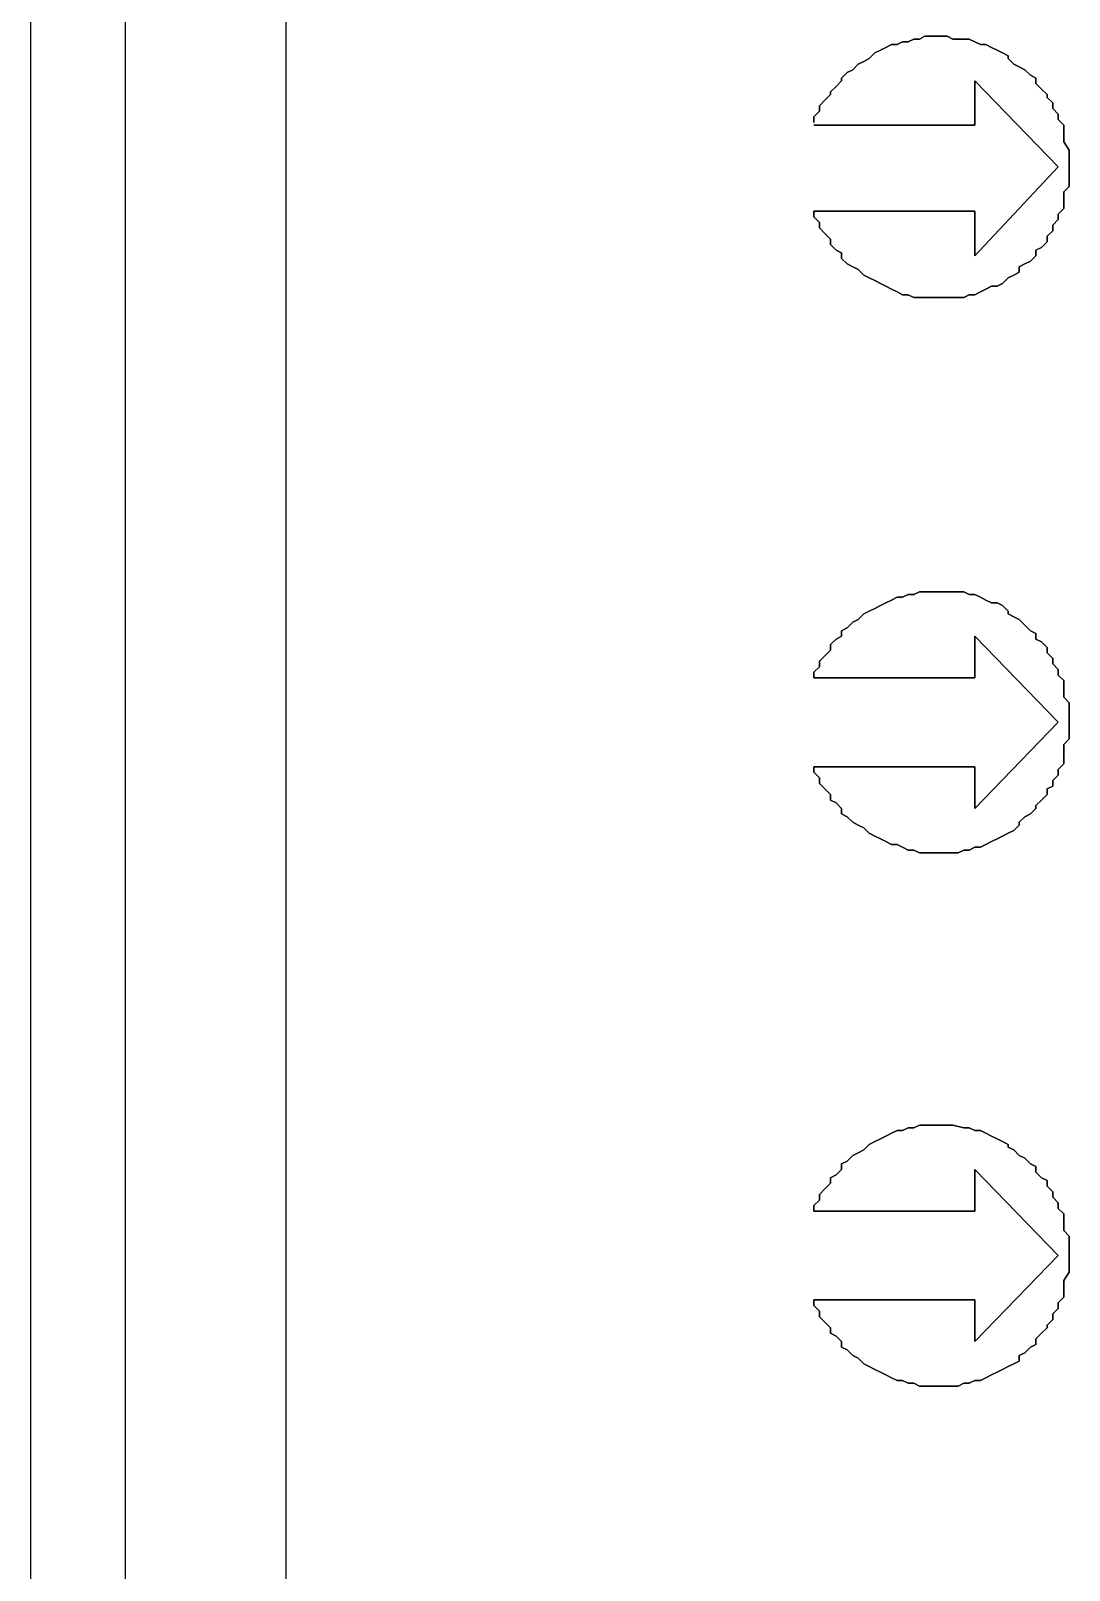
# Model space of a CAD drawing. Header units: metres. Extents: x 2.9 to 42.8, y 1.7 to 28.7.
# Drawn here: x 36.227 to 36.886, y 14.906 to 15.884 of the extents above; entities that cross this region are included whole.
import ezdxf

# ---------------------------------------------------------------- set-up
doc = ezdxf.new("R2010")
doc.units = ezdxf.units.M
doc.layers.add('NEGRO', color=7, linetype='Continuous')
doc.layers.add('RGB_000_184_184', color=7, linetype='Continuous', true_color=0x00b8b8)

msp = doc.modelspace()

# ---------------------------------------------------------------- linework, layer by layer
at = {"layer": 'NEGRO', "lineweight": -3}
for points in [[(36.7841, 15.8768), (36.7877, 15.8785), (36.7841, 15.8768)], [(36.7877, 15.8785), (36.7912, 15.8785), (36.7877, 15.8785)], [(36.7912, 15.8785), (36.7947, 15.8803), (36.7912, 15.8785)], [(36.7947, 15.8803), (36.7982, 15.8803), (36.7947, 15.8803)], [(36.7982, 15.8803), (36.8018, 15.8803), (36.7982, 15.8803)], [(36.8018, 15.8803), (36.8053, 15.8803), (36.8018, 15.8803)], [(36.8053, 15.8803), (36.8088, 15.8803), (36.8053, 15.8803)], [(36.8088, 15.8803), (36.8124, 15.8785), (36.8088, 15.8803)], [(36.8124, 15.8785), (36.8194, 15.8785), (36.8124, 15.8785)], [(36.8194, 15.8785), (36.8229, 15.8785), (36.8194, 15.8785)], [(36.8229, 15.8785), (36.8265, 15.8768), (36.8229, 15.8785)], [(36.7594, 15.8662), (36.763, 15.8697), (36.7594, 15.8662)], [(36.763, 15.8697), (36.7665, 15.8715), (36.763, 15.8697)], [(36.7665, 15.8715), (36.77, 15.8732), (36.7665, 15.8715)], [(36.77, 15.8732), (36.7736, 15.875), (36.77, 15.8732)], [(36.7736, 15.875), (36.7771, 15.875), (36.7736, 15.875)], [(36.7771, 15.875), (36.7806, 15.8768), (36.7771, 15.875)], [(36.7806, 15.8768), (36.7841, 15.8768), (36.7806, 15.8768)], [(36.8265, 15.8768), (36.83, 15.875), (36.8265, 15.8768)], [(36.83, 15.875), (36.8335, 15.875), (36.83, 15.875)], [(36.8335, 15.875), (36.8371, 15.8732), (36.8335, 15.875)], [(36.8371, 15.8732), (36.8406, 15.8715), (36.8371, 15.8732)], [(36.8406, 15.8715), (36.8441, 15.8697), (36.8406, 15.8715)], [(36.8441, 15.8697), (36.8476, 15.8679), (36.8441, 15.8697)], [(36.7453, 15.8574), (36.7489, 15.8591), (36.7453, 15.8574)], [(36.7489, 15.8591), (36.7524, 15.8627), (36.7489, 15.8591)], [(36.7524, 15.8627), (36.7559, 15.8644), (36.7524, 15.8627)], [(36.7559, 15.8644), (36.7594, 15.8662), (36.7559, 15.8644)], [(36.8476, 15.8679), (36.8476, 15.8662), (36.8476, 15.8679)], [(36.8476, 15.8662), (36.8512, 15.8627), (36.8476, 15.8662)], [(36.8512, 15.8627), (36.8547, 15.8609), (36.8512, 15.8627)], [(36.8547, 15.8609), (36.8582, 15.8591), (36.8547, 15.8609)], [(36.8582, 15.8591), (36.8618, 15.8556), (36.8582, 15.8591)], [(36.7383, 15.8485), (36.7418, 15.8521), (36.7383, 15.8485)], [(36.7418, 15.8538), (36.7453, 15.8574), (36.7418, 15.8538)], [(36.7418, 15.8521), (36.7418, 15.8538), (36.7418, 15.8521)], [(36.8794, 15.7974), (36.8265, 15.8521), (36.8794, 15.7974)], [(36.8265, 15.8521), (36.8265, 15.8238), (36.8265, 15.8521)], [(36.8618, 15.8556), (36.8653, 15.8538), (36.8618, 15.8556)], [(36.8653, 15.8538), (36.8653, 15.8503), (36.8653, 15.8538)], [(36.8653, 15.8503), (36.8688, 15.8468), (36.8653, 15.8503)], [(36.7277, 15.8362), (36.7312, 15.8397), (36.7277, 15.8362)], [(36.7312, 15.8397), (36.7348, 15.8433), (36.7312, 15.8397)], [(36.7348, 15.845), (36.7383, 15.8485), (36.7348, 15.845)], [(36.7348, 15.8433), (36.7348, 15.845), (36.7348, 15.8433)], [(36.8688, 15.8468), (36.8723, 15.8433), (36.8688, 15.8468)], [(36.8723, 15.8433), (36.8723, 15.8415), (36.8723, 15.8433)], [(36.8723, 15.8415), (36.8759, 15.838), (36.8723, 15.8415)], [(36.7242, 15.8291), (36.7277, 15.8327), (36.7242, 15.8291)], [(36.7277, 15.8327), (36.7277, 15.8362), (36.7277, 15.8327)], [(36.8759, 15.838), (36.8759, 15.8344), (36.8759, 15.838)], [(36.8759, 15.8344), (36.8794, 15.8309), (36.8759, 15.8344)], [(36.8794, 15.8309), (36.8794, 15.8274), (36.8794, 15.8309)], [(36.7242, 15.8256), (36.7242, 15.8291), (36.7242, 15.8256)], [(36.8265, 15.8238), (36.7242, 15.8238), (36.8265, 15.8238)], [(36.8794, 15.8274), (36.8829, 15.8238), (36.8794, 15.8274)], [(36.8829, 15.8238), (36.8829, 15.8203), (36.8829, 15.8238)], [(36.8829, 15.8203), (36.8829, 15.8168), (36.8829, 15.8203)], [(36.8829, 15.8168), (36.8829, 15.8133), (36.8829, 15.8168)], [(36.8829, 15.8133), (36.8864, 15.808), (36.8829, 15.8133)], [(36.8864, 15.808), (36.8864, 15.8044), (36.8864, 15.808)], [(36.8864, 15.8044), (36.8864, 15.8009), (36.8864, 15.8044)], [(36.8864, 15.8009), (36.8864, 15.7974), (36.8864, 15.8009)], [(36.8265, 15.7409), (36.8794, 15.7974), (36.8265, 15.7409)], [(36.8864, 15.7974), (36.8864, 15.7939), (36.8864, 15.7974)], [(36.8864, 15.7939), (36.8864, 15.7903), (36.8864, 15.7939)], [(36.8864, 15.7903), (36.8864, 15.785), (36.8864, 15.7903)], [(36.8864, 15.785), (36.8829, 15.7815), (36.8864, 15.785)], [(36.8829, 15.7815), (36.8829, 15.778), (36.8829, 15.7815)], [(36.8829, 15.7709), (36.8794, 15.7674), (36.8829, 15.7709)], [(36.8829, 15.778), (36.8829, 15.7745), (36.8829, 15.778)], [(36.8829, 15.7745), (36.8829, 15.7709), (36.8829, 15.7745)], [(36.7242, 15.7656), (36.7242, 15.7692), (36.7242, 15.7656)], [(36.7242, 15.7692), (36.8265, 15.7692), (36.7242, 15.7692)], [(36.7277, 15.7621), (36.7242, 15.7656), (36.7277, 15.7621)], [(36.7277, 15.7586), (36.7277, 15.7621), (36.7277, 15.7586)], [(36.8265, 15.7692), (36.8265, 15.7409), (36.8265, 15.7692)], [(36.8794, 15.7639), (36.8759, 15.7603), (36.8794, 15.7639)], [(36.8794, 15.7674), (36.8794, 15.7639), (36.8794, 15.7674)], [(36.7312, 15.7551), (36.7277, 15.7586), (36.7312, 15.7551)], [(36.7348, 15.7515), (36.7312, 15.7551), (36.7348, 15.7515)], [(36.7348, 15.748), (36.7348, 15.7515), (36.7348, 15.748)], [(36.8759, 15.7568), (36.8723, 15.7533), (36.8759, 15.7568)], [(36.8723, 15.7533), (36.8723, 15.7498), (36.8723, 15.7533)], [(36.8759, 15.7603), (36.8759, 15.7568), (36.8759, 15.7603)], [(36.7383, 15.7445), (36.7348, 15.748), (36.7383, 15.7445)], [(36.7418, 15.7427), (36.7383, 15.7445), (36.7418, 15.7427)], [(36.7418, 15.7392), (36.7418, 15.7427), (36.7418, 15.7392)], [(36.8688, 15.7462), (36.8653, 15.7445), (36.8688, 15.7462)], [(36.8653, 15.7445), (36.8653, 15.7409), (36.8653, 15.7445)], [(36.8723, 15.7498), (36.8688, 15.7462), (36.8723, 15.7498)], [(36.7453, 15.7357), (36.7418, 15.7392), (36.7453, 15.7357)], [(36.7489, 15.7339), (36.7453, 15.7357), (36.7489, 15.7339)], [(36.7524, 15.7321), (36.7489, 15.7339), (36.7524, 15.7321)], [(36.7559, 15.7286), (36.7524, 15.7321), (36.7559, 15.7286)], [(36.8582, 15.7357), (36.8547, 15.7339), (36.8582, 15.7357)], [(36.8547, 15.7339), (36.8547, 15.7304), (36.8547, 15.7339)], [(36.8618, 15.7374), (36.8582, 15.7357), (36.8618, 15.7374)], [(36.8653, 15.7409), (36.8618, 15.7374), (36.8653, 15.7409)], [(36.7594, 15.7268), (36.7559, 15.7286), (36.7594, 15.7268)], [(36.763, 15.7251), (36.7594, 15.7268), (36.763, 15.7251)], [(36.7665, 15.7233), (36.763, 15.7251), (36.7665, 15.7233)], [(36.77, 15.7215), (36.7665, 15.7233), (36.77, 15.7215)], [(36.8441, 15.7233), (36.8406, 15.7215), (36.8441, 15.7233)], [(36.8476, 15.7268), (36.8441, 15.7233), (36.8476, 15.7268)], [(36.8512, 15.7286), (36.8476, 15.7268), (36.8512, 15.7286)], [(36.8547, 15.7304), (36.8512, 15.7286), (36.8547, 15.7304)], [(36.7736, 15.7198), (36.77, 15.7215), (36.7736, 15.7198)], [(36.7771, 15.718), (36.7736, 15.7198), (36.7771, 15.718)], [(36.7806, 15.7162), (36.7771, 15.718), (36.7806, 15.7162)], [(36.7841, 15.7162), (36.7806, 15.7162), (36.7841, 15.7162)], [(36.7877, 15.7145), (36.7841, 15.7162), (36.7877, 15.7145)], [(36.7912, 15.7145), (36.7877, 15.7145), (36.7912, 15.7145)], [(36.7947, 15.7145), (36.7912, 15.7145), (36.7947, 15.7145)], [(36.7982, 15.7145), (36.7947, 15.7145), (36.7982, 15.7145)], [(36.8018, 15.7145), (36.7982, 15.7145), (36.8018, 15.7145)], [(36.8053, 15.7145), (36.8018, 15.7145), (36.8053, 15.7145)], [(36.8124, 15.7145), (36.8053, 15.7145), (36.8124, 15.7145)], [(36.8159, 15.7145), (36.8124, 15.7145), (36.8159, 15.7145)], [(36.8194, 15.7145), (36.8159, 15.7145), (36.8194, 15.7145)], [(36.8229, 15.7162), (36.8194, 15.7145), (36.8229, 15.7162)], [(36.8265, 15.7162), (36.8229, 15.7162), (36.8265, 15.7162)], [(36.83, 15.718), (36.8265, 15.7162), (36.83, 15.718)], [(36.8335, 15.7198), (36.83, 15.718), (36.8335, 15.7198)], [(36.8371, 15.7215), (36.8335, 15.7198), (36.8371, 15.7215)], [(36.8406, 15.7215), (36.8371, 15.7215), (36.8406, 15.7215)], [(36.7877, 15.5258), (36.7912, 15.5275), (36.7877, 15.5258)], [(36.7912, 15.5275), (36.7947, 15.5275), (36.7912, 15.5275)], [(36.7947, 15.5275), (36.7982, 15.5275), (36.7947, 15.5275)], [(36.7982, 15.5275), (36.8018, 15.5275), (36.7982, 15.5275)], [(36.8018, 15.5275), (36.8053, 15.5275), (36.8018, 15.5275)], [(36.8053, 15.5275), (36.8088, 15.5275), (36.8053, 15.5275)], [(36.8088, 15.5275), (36.8124, 15.5275), (36.8088, 15.5275)], [(36.8124, 15.5275), (36.8194, 15.5275), (36.8124, 15.5275)], [(36.8194, 15.5275), (36.8229, 15.5258), (36.8194, 15.5275)], [(36.7594, 15.5152), (36.763, 15.5169), (36.7594, 15.5152)], [(36.763, 15.5169), (36.7665, 15.5187), (36.763, 15.5169)], [(36.7665, 15.5187), (36.77, 15.5205), (36.7665, 15.5187)], [(36.77, 15.5205), (36.7736, 15.5222), (36.77, 15.5205)], [(36.7736, 15.5222), (36.7771, 15.524), (36.7736, 15.5222)], [(36.7771, 15.524), (36.7806, 15.524), (36.7771, 15.524)], [(36.7806, 15.524), (36.7841, 15.5258), (36.7806, 15.524)], [(36.7841, 15.5258), (36.7877, 15.5258), (36.7841, 15.5258)], [(36.8229, 15.5258), (36.8265, 15.5258), (36.8229, 15.5258)], [(36.8265, 15.5258), (36.83, 15.524), (36.8265, 15.5258)], [(36.83, 15.524), (36.8335, 15.5222), (36.83, 15.524)], [(36.8335, 15.5222), (36.8371, 15.5205), (36.8335, 15.5222)], [(36.8371, 15.5205), (36.8406, 15.5205), (36.8371, 15.5205)], [(36.8406, 15.5205), (36.8441, 15.5187), (36.8406, 15.5205)], [(36.8441, 15.5187), (36.8476, 15.5152), (36.8441, 15.5187)], [(36.7453, 15.5046), (36.7489, 15.5081), (36.7453, 15.5046)], [(36.7489, 15.5081), (36.7524, 15.5099), (36.7489, 15.5081)], [(36.7524, 15.5099), (36.7559, 15.5134), (36.7524, 15.5099)], [(36.7559, 15.5134), (36.7594, 15.5152), (36.7559, 15.5134)], [(36.8476, 15.5152), (36.8476, 15.5134), (36.8476, 15.5152)], [(36.8476, 15.5134), (36.8512, 15.5116), (36.8476, 15.5134)], [(36.8512, 15.5116), (36.8547, 15.5099), (36.8512, 15.5116)], [(36.8547, 15.5099), (36.8582, 15.5063), (36.8547, 15.5099)], [(36.7348, 15.494), (36.7383, 15.4975), (36.7348, 15.494)], [(36.7383, 15.4975), (36.7418, 15.4993), (36.7383, 15.4975)], [(36.7418, 15.5028), (36.7453, 15.5046), (36.7418, 15.5028)], [(36.7418, 15.4993), (36.7418, 15.5028), (36.7418, 15.4993)], [(36.8794, 15.4446), (36.8265, 15.4993), (36.8794, 15.4446)], [(36.8265, 15.4993), (36.8265, 15.4728), (36.8265, 15.4993)], [(36.8582, 15.5063), (36.8618, 15.5028), (36.8582, 15.5063)], [(36.8618, 15.5028), (36.8653, 15.5011), (36.8618, 15.5028)], [(36.8653, 15.5011), (36.8653, 15.4975), (36.8653, 15.5011)], [(36.8653, 15.4975), (36.8688, 15.4958), (36.8653, 15.4975)], [(36.7312, 15.4869), (36.7348, 15.4905), (36.7312, 15.4869)], [(36.7348, 15.4905), (36.7348, 15.494), (36.7348, 15.4905)], [(36.8688, 15.4958), (36.8723, 15.4922), (36.8688, 15.4958)], [(36.8723, 15.4922), (36.8723, 15.4887), (36.8723, 15.4922)], [(36.8723, 15.4887), (36.8759, 15.4852), (36.8723, 15.4887)], [(36.7242, 15.4764), (36.7277, 15.4799), (36.7242, 15.4764)], [(36.7277, 15.4834), (36.7312, 15.4869), (36.7277, 15.4834)], [(36.7277, 15.4799), (36.7277, 15.4834), (36.7277, 15.4799)], [(36.8759, 15.4852), (36.8759, 15.4817), (36.8759, 15.4852)], [(36.8759, 15.4817), (36.8794, 15.4781), (36.8759, 15.4817)], [(36.8794, 15.4781), (36.8794, 15.4746), (36.8794, 15.4781)], [(36.7242, 15.4728), (36.7242, 15.4764), (36.7242, 15.4728)], [(36.8265, 15.4728), (36.7242, 15.4728), (36.8265, 15.4728)], [(36.8794, 15.4746), (36.8829, 15.4711), (36.8794, 15.4746)], [(36.8829, 15.4711), (36.8829, 15.4675), (36.8829, 15.4711)], [(36.8829, 15.4675), (36.8829, 15.464), (36.8829, 15.4675)], [(36.8829, 15.464), (36.8829, 15.4605), (36.8829, 15.464)], [(36.8829, 15.4605), (36.8864, 15.457), (36.8829, 15.4605)], [(36.8864, 15.457), (36.8864, 15.4534), (36.8864, 15.457)], [(36.8864, 15.4534), (36.8864, 15.4481), (36.8864, 15.4534)], [(36.8864, 15.4481), (36.8864, 15.4446), (36.8864, 15.4481)], [(36.8265, 15.3899), (36.8794, 15.4446), (36.8265, 15.3899)], [(36.8864, 15.4446), (36.8864, 15.4411), (36.8864, 15.4446)], [(36.8864, 15.4411), (36.8864, 15.4376), (36.8864, 15.4411)], [(36.8864, 15.434), (36.8829, 15.4305), (36.8864, 15.434)], [(36.8829, 15.4305), (36.8829, 15.4252), (36.8829, 15.4305)], [(36.8864, 15.4376), (36.8864, 15.434), (36.8864, 15.4376)], [(36.8829, 15.4252), (36.8829, 15.4217), (36.8829, 15.4252)], [(36.8829, 15.4217), (36.8829, 15.4182), (36.8829, 15.4217)], [(36.7242, 15.4129), (36.7242, 15.4164), (36.7242, 15.4129)], [(36.7242, 15.4164), (36.8265, 15.4164), (36.7242, 15.4164)], [(36.7277, 15.4093), (36.7242, 15.4129), (36.7277, 15.4093)], [(36.7277, 15.4058), (36.7277, 15.4093), (36.7277, 15.4058)], [(36.8265, 15.4164), (36.8265, 15.3899), (36.8265, 15.4164)], [(36.8794, 15.4111), (36.8759, 15.4076), (36.8794, 15.4111)], [(36.8829, 15.4182), (36.8794, 15.4146), (36.8829, 15.4182)], [(36.8794, 15.4146), (36.8794, 15.4111), (36.8794, 15.4146)], [(36.7312, 15.4023), (36.7277, 15.4058), (36.7312, 15.4023)], [(36.7348, 15.3987), (36.7312, 15.4023), (36.7348, 15.3987)], [(36.8759, 15.404), (36.8723, 15.4023), (36.8759, 15.404)], [(36.8723, 15.4023), (36.8723, 15.3987), (36.8723, 15.4023)], [(36.8759, 15.4076), (36.8759, 15.404), (36.8759, 15.4076)], [(36.7348, 15.3952), (36.7348, 15.3987), (36.7348, 15.3952)], [(36.7383, 15.3935), (36.7348, 15.3952), (36.7383, 15.3935)], [(36.7418, 15.3899), (36.7383, 15.3935), (36.7418, 15.3899)], [(36.7418, 15.3864), (36.7418, 15.3899), (36.7418, 15.3864)], [(36.8653, 15.3899), (36.8618, 15.3864), (36.8653, 15.3899)], [(36.8688, 15.3952), (36.8653, 15.3917), (36.8688, 15.3952)], [(36.8653, 15.3917), (36.8653, 15.3899), (36.8653, 15.3917)], [(36.8723, 15.3987), (36.8688, 15.3952), (36.8723, 15.3987)], [(36.7453, 15.3846), (36.7418, 15.3864), (36.7453, 15.3846)], [(36.7489, 15.3811), (36.7453, 15.3846), (36.7489, 15.3811)], [(36.7524, 15.3793), (36.7489, 15.3811), (36.7524, 15.3793)], [(36.8582, 15.3846), (36.8547, 15.3811), (36.8582, 15.3846)], [(36.8547, 15.3811), (36.8547, 15.3793), (36.8547, 15.3811)], [(36.8618, 15.3864), (36.8582, 15.3846), (36.8618, 15.3864)], [(36.7559, 15.3776), (36.7524, 15.3793), (36.7559, 15.3776)], [(36.7594, 15.3741), (36.7559, 15.3776), (36.7594, 15.3741)], [(36.763, 15.3723), (36.7594, 15.3741), (36.763, 15.3723)], [(36.7665, 15.3705), (36.763, 15.3723), (36.7665, 15.3705)], [(36.77, 15.3688), (36.7665, 15.3705), (36.77, 15.3688)], [(36.8406, 15.3705), (36.8371, 15.3688), (36.8406, 15.3705)], [(36.8441, 15.3723), (36.8406, 15.3705), (36.8441, 15.3723)], [(36.8476, 15.3741), (36.8441, 15.3723), (36.8476, 15.3741)], [(36.8512, 15.3758), (36.8476, 15.3741), (36.8512, 15.3758)], [(36.8547, 15.3793), (36.8512, 15.3758), (36.8547, 15.3793)], [(36.7736, 15.367), (36.77, 15.3688), (36.7736, 15.367)], [(36.7771, 15.367), (36.7736, 15.367), (36.7771, 15.367)], [(36.7806, 15.3652), (36.7771, 15.367), (36.7806, 15.3652)], [(36.7841, 15.3635), (36.7806, 15.3652), (36.7841, 15.3635)], [(36.7877, 15.3635), (36.7841, 15.3635), (36.7877, 15.3635)], [(36.7912, 15.3617), (36.7877, 15.3635), (36.7912, 15.3617)], [(36.7947, 15.3617), (36.7912, 15.3617), (36.7947, 15.3617)], [(36.7982, 15.3617), (36.7947, 15.3617), (36.7982, 15.3617)], [(36.8018, 15.3617), (36.7982, 15.3617), (36.8018, 15.3617)], [(36.8053, 15.3617), (36.8018, 15.3617), (36.8053, 15.3617)], [(36.8124, 15.3617), (36.8053, 15.3617), (36.8124, 15.3617)], [(36.8159, 15.3617), (36.8124, 15.3617), (36.8159, 15.3617)], [(36.8194, 15.3635), (36.8159, 15.3617), (36.8194, 15.3635)], [(36.8229, 15.3635), (36.8194, 15.3635), (36.8229, 15.3635)], [(36.8265, 15.3652), (36.8229, 15.3635), (36.8265, 15.3652)], [(36.83, 15.3652), (36.8265, 15.3652), (36.83, 15.3652)], [(36.8335, 15.367), (36.83, 15.3652), (36.8335, 15.367)], [(36.8371, 15.3688), (36.8335, 15.367), (36.8371, 15.3688)], [(36.7736, 15.1836), (36.7771, 15.1853), (36.7736, 15.1836)], [(36.7771, 15.1853), (36.7806, 15.1853), (36.7771, 15.1853)], [(36.7806, 15.1853), (36.7841, 15.1871), (36.7806, 15.1853)], [(36.7841, 15.1871), (36.7877, 15.1871), (36.7841, 15.1871)], [(36.7877, 15.1871), (36.7912, 15.1888), (36.7877, 15.1871)], [(36.7912, 15.1888), (36.7947, 15.1888), (36.7912, 15.1888)], [(36.7947, 15.1888), (36.7982, 15.1888), (36.7947, 15.1888)], [(36.7982, 15.1888), (36.8018, 15.1888), (36.7982, 15.1888)], [(36.8018, 15.1888), (36.8053, 15.1888), (36.8018, 15.1888)], [(36.8053, 15.1888), (36.8088, 15.1888), (36.8053, 15.1888)], [(36.8088, 15.1888), (36.8124, 15.1888), (36.8088, 15.1888)], [(36.8124, 15.1888), (36.8194, 15.1871), (36.8124, 15.1888)], [(36.8194, 15.1871), (36.8229, 15.1871), (36.8194, 15.1871)], [(36.8229, 15.1871), (36.8265, 15.1853), (36.8229, 15.1871)], [(36.8265, 15.1853), (36.83, 15.1853), (36.8265, 15.1853)], [(36.83, 15.1853), (36.8335, 15.1836), (36.83, 15.1853)], [(36.7559, 15.173), (36.7594, 15.1765), (36.7559, 15.173)], [(36.7594, 15.1765), (36.763, 15.1783), (36.7594, 15.1765)], [(36.763, 15.1783), (36.7665, 15.18), (36.763, 15.1783)], [(36.7665, 15.18), (36.77, 15.1818), (36.7665, 15.18)], [(36.77, 15.1818), (36.7736, 15.1836), (36.77, 15.1818)], [(36.8335, 15.1836), (36.8371, 15.1818), (36.8335, 15.1836)], [(36.8371, 15.1818), (36.8406, 15.18), (36.8371, 15.1818)], [(36.8406, 15.18), (36.8441, 15.1783), (36.8406, 15.18)], [(36.8441, 15.1783), (36.8476, 15.1765), (36.8441, 15.1783)], [(36.8476, 15.1765), (36.8476, 15.1747), (36.8476, 15.1765)], [(36.8476, 15.1747), (36.8512, 15.173), (36.8476, 15.1747)], [(36.7418, 15.1642), (36.7453, 15.1659), (36.7418, 15.1642)], [(36.7453, 15.1659), (36.7489, 15.1694), (36.7453, 15.1659)], [(36.7489, 15.1694), (36.7524, 15.1712), (36.7489, 15.1694)], [(36.7524, 15.1712), (36.7559, 15.173), (36.7524, 15.1712)], [(36.8512, 15.173), (36.8547, 15.1694), (36.8512, 15.173)], [(36.8547, 15.1694), (36.8582, 15.1677), (36.8547, 15.1694)], [(36.8582, 15.1677), (36.8618, 15.1642), (36.8582, 15.1677)], [(36.7348, 15.1553), (36.7383, 15.1571), (36.7348, 15.1553)], [(36.7348, 15.1518), (36.7348, 15.1553), (36.7348, 15.1518)], [(36.7383, 15.1571), (36.7418, 15.1606), (36.7383, 15.1571)], [(36.7418, 15.1606), (36.7418, 15.1642), (36.7418, 15.1606)], [(36.8794, 15.1059), (36.8265, 15.1606), (36.8794, 15.1059)], [(36.8265, 15.1606), (36.8265, 15.1342), (36.8265, 15.1606)], [(36.8618, 15.1642), (36.8653, 15.1624), (36.8618, 15.1642)], [(36.8653, 15.1624), (36.8653, 15.1589), (36.8653, 15.1624)], [(36.8653, 15.1589), (36.8688, 15.1553), (36.8653, 15.1589)], [(36.8688, 15.1553), (36.8723, 15.1536), (36.8688, 15.1553)], [(36.7277, 15.1448), (36.7312, 15.1483), (36.7277, 15.1448)], [(36.7312, 15.1483), (36.7348, 15.1518), (36.7312, 15.1483)], [(36.8723, 15.1536), (36.8723, 15.15), (36.8723, 15.1536)], [(36.8723, 15.15), (36.8759, 15.1465), (36.8723, 15.15)], [(36.8759, 15.1465), (36.8759, 15.143), (36.8759, 15.1465)], [(36.7242, 15.1377), (36.7277, 15.1412), (36.7242, 15.1377)], [(36.7242, 15.1342), (36.7242, 15.1377), (36.7242, 15.1342)], [(36.7277, 15.1412), (36.7277, 15.1448), (36.7277, 15.1412)], [(36.8759, 15.143), (36.8794, 15.1395), (36.8759, 15.143)], [(36.8794, 15.1395), (36.8794, 15.1359), (36.8794, 15.1395)], [(36.8794, 15.1359), (36.8829, 15.1324), (36.8794, 15.1359)], [(36.8265, 15.1342), (36.7242, 15.1342), (36.8265, 15.1342)], [(36.8829, 15.1324), (36.8829, 15.1289), (36.8829, 15.1324)], [(36.8829, 15.1289), (36.8829, 15.1253), (36.8829, 15.1289)], [(36.8829, 15.1253), (36.8829, 15.1218), (36.8829, 15.1253)], [(36.8829, 15.1218), (36.8864, 15.1183), (36.8829, 15.1218)], [(36.8864, 15.1183), (36.8864, 15.113), (36.8864, 15.1183)], [(36.8265, 15.0513), (36.8794, 15.1059), (36.8265, 15.0513)], [(36.8864, 15.113), (36.8864, 15.1095), (36.8864, 15.113)], [(36.8864, 15.1095), (36.8864, 15.1059), (36.8864, 15.1095)], [(36.8864, 15.1059), (36.8864, 15.1024), (36.8864, 15.1059)], [(36.8864, 15.1024), (36.8864, 15.0989), (36.8864, 15.1024)], [(36.8864, 15.0989), (36.8864, 15.0954), (36.8864, 15.0989)], [(36.8864, 15.0954), (36.8829, 15.0901), (36.8864, 15.0954)], [(36.8829, 15.0901), (36.8829, 15.0865), (36.8829, 15.0901)], [(36.8829, 15.0865), (36.8829, 15.083), (36.8829, 15.0865)], [(36.7242, 15.0742), (36.7242, 15.0777), (36.7242, 15.0742)], [(36.7242, 15.0777), (36.8265, 15.0777), (36.7242, 15.0777)], [(36.8265, 15.0777), (36.8265, 15.0513), (36.8265, 15.0777)], [(36.8829, 15.0795), (36.8794, 15.076), (36.8829, 15.0795)], [(36.8829, 15.083), (36.8829, 15.0795), (36.8829, 15.083)], [(36.7277, 15.0707), (36.7242, 15.0742), (36.7277, 15.0707)], [(36.7277, 15.0671), (36.7277, 15.0707), (36.7277, 15.0671)], [(36.7312, 15.0636), (36.7277, 15.0671), (36.7312, 15.0636)], [(36.8794, 15.0724), (36.8759, 15.0689), (36.8794, 15.0724)], [(36.8759, 15.0689), (36.8759, 15.0654), (36.8759, 15.0689)], [(36.8794, 15.076), (36.8794, 15.0724), (36.8794, 15.076)], [(36.7348, 15.0601), (36.7312, 15.0636), (36.7348, 15.0601)], [(36.7348, 15.0566), (36.7348, 15.0601), (36.7348, 15.0566)], [(36.8723, 15.0601), (36.8688, 15.0566), (36.8723, 15.0601)], [(36.8759, 15.0654), (36.8723, 15.0618), (36.8759, 15.0654)], [(36.8723, 15.0618), (36.8723, 15.0601), (36.8723, 15.0618)], [(36.7383, 15.0548), (36.7348, 15.0566), (36.7383, 15.0548)], [(36.7418, 15.0513), (36.7383, 15.0548), (36.7418, 15.0513)], [(36.7418, 15.0477), (36.7418, 15.0513), (36.7418, 15.0477)], [(36.7453, 15.046), (36.7418, 15.0477), (36.7453, 15.046)], [(36.8618, 15.0477), (36.8582, 15.0442), (36.8618, 15.0477)], [(36.8653, 15.0495), (36.8618, 15.0477), (36.8653, 15.0495)], [(36.8688, 15.0566), (36.8653, 15.053), (36.8688, 15.0566)], [(36.8653, 15.053), (36.8653, 15.0495), (36.8653, 15.053)], [(36.7489, 15.0424), (36.7453, 15.046), (36.7489, 15.0424)], [(36.7524, 15.0407), (36.7489, 15.0424), (36.7524, 15.0407)], [(36.7559, 15.0372), (36.7524, 15.0407), (36.7559, 15.0372)], [(36.8547, 15.0389), (36.8512, 15.0372), (36.8547, 15.0389)], [(36.8582, 15.0442), (36.8547, 15.0424), (36.8582, 15.0442)], [(36.8547, 15.0424), (36.8547, 15.0389), (36.8547, 15.0424)], [(36.7594, 15.0354), (36.7559, 15.0372), (36.7594, 15.0354)], [(36.763, 15.0336), (36.7594, 15.0354), (36.763, 15.0336)], [(36.7665, 15.0319), (36.763, 15.0336), (36.7665, 15.0319)], [(36.77, 15.0301), (36.7665, 15.0319), (36.77, 15.0301)], [(36.7736, 15.0283), (36.77, 15.0301), (36.7736, 15.0283)], [(36.7771, 15.0266), (36.7736, 15.0283), (36.7771, 15.0266)], [(36.8335, 15.0283), (36.83, 15.0266), (36.8335, 15.0283)], [(36.8371, 15.0301), (36.8335, 15.0283), (36.8371, 15.0301)], [(36.8406, 15.0319), (36.8371, 15.0301), (36.8406, 15.0319)], [(36.8441, 15.0336), (36.8406, 15.0319), (36.8441, 15.0336)], [(36.8476, 15.0354), (36.8441, 15.0336), (36.8476, 15.0354)], [(36.8512, 15.0372), (36.8476, 15.0354), (36.8512, 15.0372)], [(36.7806, 15.0266), (36.7771, 15.0266), (36.7806, 15.0266)], [(36.7841, 15.0248), (36.7806, 15.0266), (36.7841, 15.0248)], [(36.7877, 15.0248), (36.7841, 15.0248), (36.7877, 15.0248)], [(36.7912, 15.023), (36.7877, 15.0248), (36.7912, 15.023)], [(36.7947, 15.023), (36.7912, 15.023), (36.7947, 15.023)], [(36.7982, 15.023), (36.7947, 15.023), (36.7982, 15.023)], [(36.8018, 15.023), (36.7982, 15.023), (36.8018, 15.023)], [(36.8053, 15.023), (36.8018, 15.023), (36.8053, 15.023)], [(36.8124, 15.023), (36.8053, 15.023), (36.8124, 15.023)], [(36.8159, 15.023), (36.8124, 15.023), (36.8159, 15.023)], [(36.8194, 15.0248), (36.8159, 15.023), (36.8194, 15.0248)], [(36.8229, 15.0248), (36.8194, 15.0248), (36.8229, 15.0248)], [(36.8265, 15.0266), (36.8229, 15.0248), (36.8265, 15.0266)], [(36.83, 15.0266), (36.8265, 15.0266), (36.83, 15.0266)]]:
    msp.add_lwpolyline(points, dxfattribs=at)
at = {"layer": 'RGB_000_184_184', "lineweight": -3}
for points in [[(36.389, 10.9432), (36.389, 25.1248)], [(36.2902, 9.2763), (36.2867, 9.3521), (36.2268, 9.3521), (36.2268, 22.9094), (36.2867, 22.9094), (36.2867, 9.3521)]]:
    msp.add_lwpolyline(points, dxfattribs=at)

doc.saveas('drawing.dxf')
